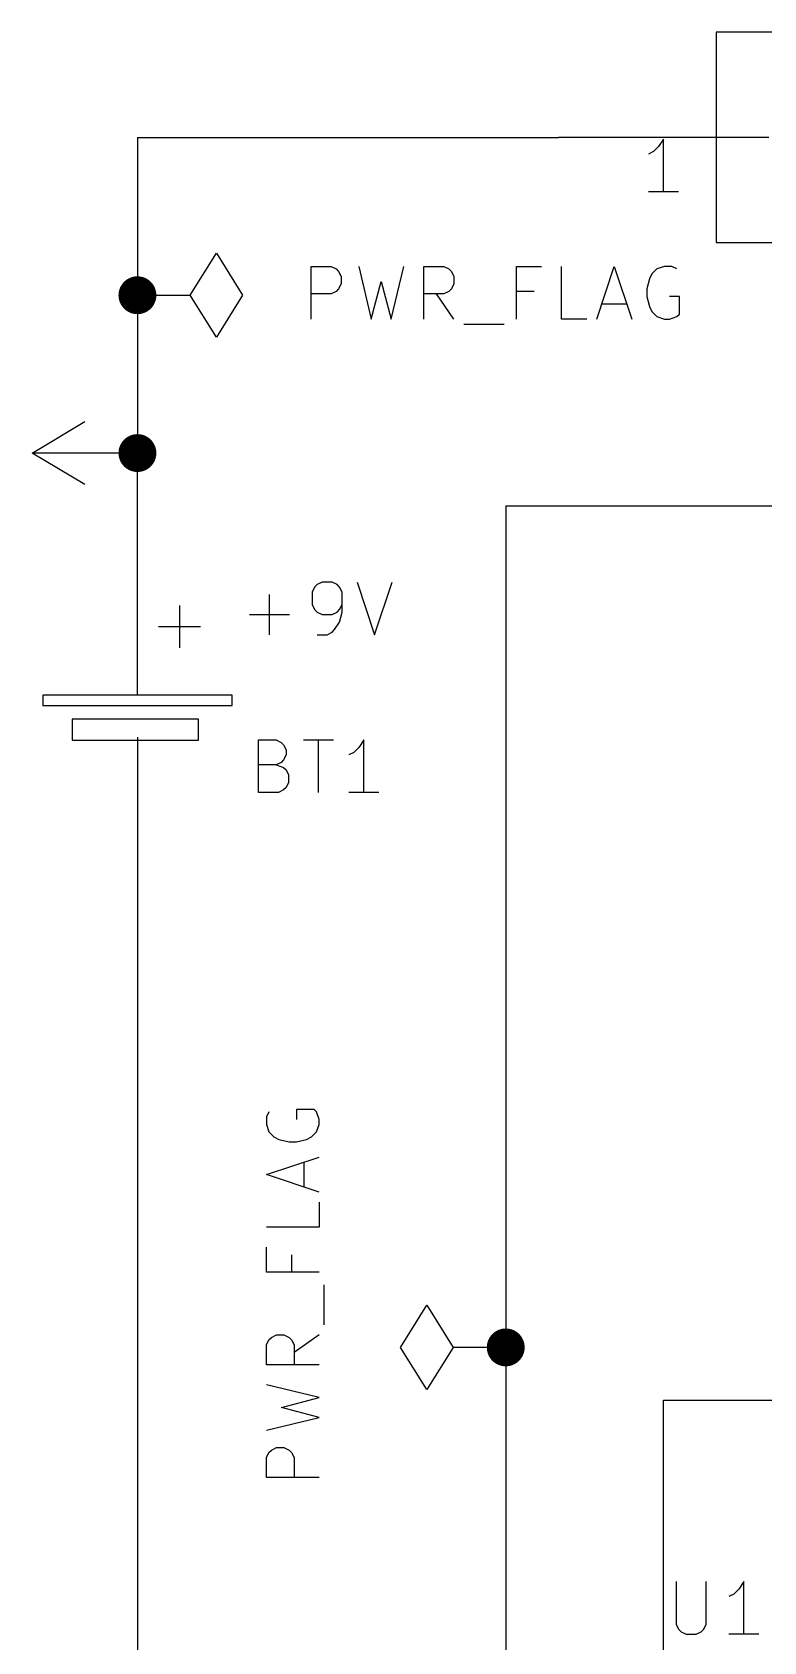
# Model space of a CAD drawing. Extents: x 0.4 to 11.3, y -7.9 to -0.4.
# Drawn here: x 5.2 to 5.895, y -4.63 to -3.1 of the extents above; entities that cross this region are included whole.
import ezdxf

# ---------------------------------------------------------------- set-up
doc = ezdxf.new("R2010")
doc.units = 0
doc.header["$MEASUREMENT"] = 0
for name, color, linetype in [('CYAN2', 4, 'CONTINUOUS'), ('GREEN3', 91, 'CONTINUOUS'), ('LYELLOW', 51, 'CONTINUOUS'), ('RED2', 1, 'CONTINUOUS'), ('RED3', 11, 'CONTINUOUS')]:
    doc.layers.add(name, color=color, linetype=linetype)

msp = doc.modelspace()

# ---------------------------------------------------------------- linework, layer by layer
at = {"layer": 'CYAN2', "linetype": 'CONTINUOUS'}
for p, q in [((5.46503, -3.37261), (5.46503, -3.32261)), ((5.46503, -3.32261), (5.48407, -3.32261)), ((5.48407, -3.32261), (5.48884, -3.32499)), ((5.48884, -3.32499), (5.49122, -3.32737)), ((5.49122, -3.32737), (5.4936, -3.33213)), ((5.4936, -3.33213), (5.4936, -3.33928)), ((5.51026, -3.32261), (5.52217, -3.37261)), ((5.54122, -3.37261), (5.55312, -3.32261)), ((5.57217, -3.37261), (5.57217, -3.32261)), ((5.57217, -3.32261), (5.59122, -3.32261)), ((5.59122, -3.32261), (5.59598, -3.32499)), ((5.59598, -3.32499), (5.59836, -3.32737)), ((5.59836, -3.32737), (5.60074, -3.33213)), ((5.60074, -3.33213), (5.60074, -3.33928)), ((5.66026, -3.37261), (5.66026, -3.32261)), ((5.66026, -3.32261), (5.68407, -3.32261)), ((5.70312, -3.37261), (5.70312, -3.32261)), ((5.73646, -3.37261), (5.75312, -3.32261)), ((5.75312, -3.32261), (5.76979, -3.37261)), ((5.78646, -3.33452), (5.78407, -3.34404)), ((5.78884, -3.32975), (5.78646, -3.33452)), ((5.7936, -3.32499), (5.78884, -3.32975)), ((5.80074, -3.32261), (5.7936, -3.32499)), ((5.80789, -3.32261), (5.80074, -3.32261)), ((5.81265, -3.32499), (5.80789, -3.32261)), ((5.48407, -3.3488), (5.46503, -3.3488)), ((5.48884, -3.34642), (5.48407, -3.3488)), ((5.49122, -3.34404), (5.48884, -3.34642)), ((5.4936, -3.33928), (5.49122, -3.34404)), ((5.52217, -3.37261), (5.53169, -3.33689)), ((5.53169, -3.33689), (5.54122, -3.37261)), ((5.59122, -3.3488), (5.57217, -3.3488)), ((5.60074, -3.37261), (5.58407, -3.3488)), ((5.59598, -3.34642), (5.59122, -3.3488)), ((5.59836, -3.34404), (5.59598, -3.34642)), ((5.60074, -3.33928), (5.59836, -3.34404)), ((5.67693, -3.34642), (5.66026, -3.34642)), ((5.78407, -3.34404), (5.78407, -3.35118)), ((5.74122, -3.35832), (5.76503, -3.35832)), ((5.78407, -3.35118), (5.78646, -3.3607)), ((5.78646, -3.3607), (5.78884, -3.36546)), ((5.78884, -3.36546), (5.7936, -3.37023)), ((5.81503, -3.35118), (5.8055, -3.35118)), ((5.81503, -3.36785), (5.81503, -3.35118)), ((5.61026, -3.37737), (5.64836, -3.37737)), ((5.72693, -3.37261), (5.70312, -3.37261)), ((5.7936, -3.37023), (5.80074, -3.37261)), ((5.80074, -3.37261), (5.8055, -3.37261)), ((5.8055, -3.37261), (5.81265, -3.37023)), ((5.81265, -3.37023), (5.81503, -3.36785)), ((5.47068, -3.625), (5.4683, -3.62738)), ((5.47544, -3.62262), (5.47068, -3.625)), ((5.48496, -3.62262), (5.47544, -3.62262)), ((5.48973, -3.625), (5.48496, -3.62262)), ((5.49211, -3.62738), (5.48973, -3.625)), ((5.50878, -3.62262), (5.52544, -3.67262)), ((5.52544, -3.67262), (5.54211, -3.62262)), ((5.42544, -3.67262), (5.42544, -3.63452)), ((5.4683, -3.62738), (5.46592, -3.63214)), ((5.46592, -3.63214), (5.46592, -3.64405)), ((5.49449, -3.63214), (5.49211, -3.62738)), ((5.49449, -3.65119), (5.49449, -3.63214)), ((5.40639, -3.65357), (5.44449, -3.65357)), ((5.46592, -3.64405), (5.4683, -3.64881)), ((5.4683, -3.64881), (5.47068, -3.65119)), ((5.47068, -3.65119), (5.47544, -3.65357)), ((5.47544, -3.65357), (5.48496, -3.65357)), ((5.48496, -3.65357), (5.48973, -3.65119)), ((5.48973, -3.65119), (5.49211, -3.64881)), ((5.49211, -3.64881), (5.49449, -3.64405)), ((5.49211, -3.66071), (5.49449, -3.65119)), ((5.4802, -3.67262), (5.48496, -3.67024)), ((5.48496, -3.67024), (5.48735, -3.66785)), ((5.48735, -3.66785), (5.49211, -3.66071)), ((5.47068, -3.67262), (5.4802, -3.67262)), ((5.41503, -3.82261), (5.41503, -3.77261)), ((5.41503, -3.77261), (5.43169, -3.77261)), ((5.43169, -3.77261), (5.43645, -3.775)), ((5.43645, -3.775), (5.43883, -3.77737)), ((5.43883, -3.77737), (5.44122, -3.78214)), ((5.45788, -3.77261), (5.48645, -3.77261)), ((5.47217, -3.82261), (5.47217, -3.77261)), ((5.51503, -3.77261), (5.51026, -3.77976)), ((5.51503, -3.82261), (5.51503, -3.77261)), ((5.43883, -3.79166), (5.43645, -3.79404)), ((5.44122, -3.7869), (5.43883, -3.79166)), ((5.44122, -3.78214), (5.44122, -3.7869)), ((5.5055, -3.78452), (5.50074, -3.7869)), ((5.51026, -3.77976), (5.5055, -3.78452)), ((5.43169, -3.79642), (5.41503, -3.79642)), ((5.43645, -3.79404), (5.43169, -3.79642)), ((5.43169, -3.79642), (5.43883, -3.7988)), ((5.43883, -3.7988), (5.44122, -3.80119)), ((5.44122, -3.80119), (5.4436, -3.80594)), ((5.4436, -3.80594), (5.4436, -3.81309)), ((5.43407, -3.82261), (5.41503, -3.82261)), ((5.43883, -3.82023), (5.43407, -3.82261)), ((5.44122, -3.81785), (5.43883, -3.82023)), ((5.4436, -3.81309), (5.44122, -3.81785)), ((5.52931, -3.82261), (5.50074, -3.82261)), ((5.425, -4.12619), (5.42261, -4.13094)), ((5.46785, -4.1238), (5.45119, -4.1238)), ((5.45119, -4.1238), (5.45119, -4.13333)), ((5.47023, -4.12619), (5.46785, -4.1238)), ((5.47261, -4.13333), (5.47023, -4.12619)), ((5.42261, -4.13094), (5.42261, -4.13809)), ((5.42261, -4.13809), (5.425, -4.14523)), ((5.425, -4.14523), (5.42976, -4.15)), ((5.46547, -4.15), (5.47023, -4.14523)), ((5.47023, -4.14523), (5.47261, -4.13809)), ((5.47261, -4.13809), (5.47261, -4.13333)), ((5.42976, -4.15), (5.43452, -4.15237)), ((5.43452, -4.15237), (5.44404, -4.15476)), ((5.44404, -4.15476), (5.45119, -4.15476)), ((5.45119, -4.15476), (5.46071, -4.15237)), ((5.46071, -4.15237), (5.46547, -4.15)), ((5.42261, -4.18571), (5.47261, -4.16904)), ((5.45833, -4.19761), (5.45833, -4.1738)), ((5.47261, -4.20237), (5.42261, -4.18571)), ((5.47261, -4.2119), (5.47261, -4.23571)), ((5.47261, -4.23571), (5.42261, -4.23571)), ((5.42261, -4.27857), (5.42261, -4.25476)), ((5.44642, -4.2619), (5.44642, -4.27857)), ((5.47261, -4.27857), (5.42261, -4.27857)), ((5.47737, -4.32857), (5.47737, -4.29047)), ((5.42261, -4.34761), (5.425, -4.34285)), ((5.425, -4.34285), (5.42737, -4.34047)), ((5.42737, -4.34047), (5.43214, -4.33809)), ((5.43214, -4.33809), (5.43928, -4.33809)), ((5.43928, -4.33809), (5.44404, -4.34047)), ((5.44404, -4.34047), (5.44642, -4.34285)), ((5.44642, -4.34285), (5.4488, -4.34761)), ((5.47261, -4.33809), (5.4488, -4.35476)), ((5.42261, -4.36666), (5.42261, -4.34761)), ((5.4488, -4.34761), (5.4488, -4.36666)), ((5.47261, -4.36666), (5.42261, -4.36666)), ((5.47261, -4.39761), (5.42261, -4.38571)), ((5.4369, -4.40714), (5.47261, -4.39761)), ((5.42261, -4.42857), (5.47261, -4.41666)), ((5.47261, -4.41666), (5.4369, -4.40714)), ((5.42261, -4.45476), (5.425, -4.45)), ((5.425, -4.45), (5.42737, -4.44761)), ((5.42737, -4.44761), (5.43214, -4.44523)), ((5.43214, -4.44523), (5.43928, -4.44523)), ((5.43928, -4.44523), (5.44404, -4.44761)), ((5.44404, -4.44761), (5.44642, -4.45)), ((5.44642, -4.45), (5.4488, -4.45476)), ((5.42261, -4.4738), (5.42261, -4.45476)), ((5.4488, -4.45476), (5.4488, -4.4738)), ((5.47261, -4.4738), (5.42261, -4.4738)), ((5.8119, -4.57262), (5.8119, -4.61309)), ((5.84047, -4.61309), (5.84047, -4.57262)), ((5.87619, -4.57262), (5.87143, -4.57976)), ((5.87619, -4.62262), (5.87619, -4.57262)), ((5.86667, -4.58452), (5.8619, -4.5869)), ((5.87143, -4.57976), (5.86667, -4.58452)), ((5.8119, -4.61309), (5.81428, -4.61785)), ((5.81428, -4.61785), (5.81667, -4.62024)), ((5.83571, -4.62024), (5.83809, -4.61785)), ((5.83809, -4.61785), (5.84047, -4.61309)), ((5.81667, -4.62024), (5.82143, -4.62262)), ((5.82143, -4.62262), (5.83095, -4.62262)), ((5.83095, -4.62262), (5.83571, -4.62024)), ((5.89047, -4.62262), (5.8619, -4.62262))]:
    msp.add_line(p, q, dxfattribs=at)
at = {"layer": 'GREEN3', "linetype": 'CONTINUOUS'}
for p, q in [((5.3, -3.2), (5.3, -3.35)), ((5.3, -3.2), (5.7, -3.2)), ((5.3, -3.35), (5.3, -3.5)), ((5.3, -3.6), (5.3, -3.5)), ((5.65, -3.55), (6.05, -3.55)), ((5.65, -3.55), (5.65, -4.35)), ((5.3, -3.9), (5.3, -4.85)), ((5.65, -4.35), (5.65, -4.65)), ((5.8, -4.8), (5.8, -4.4)), ((5.8, -4.4), (7.05, -4.4))]:
    msp.add_line(p, q, dxfattribs=at)
at = {"layer": 'GREEN3', "const_width": 0.018}
for points in [[(5.291, -3.35, 1), (5.309, -3.35, 1)], [(5.291, -3.5, 1), (5.309, -3.5, 1)], [(5.641, -4.35, 1), (5.659, -4.35, 1)]]:
    msp.add_lwpolyline(points, format="xyb", close=True, dxfattribs=at)
at = {"layer": 'LYELLOW', "linetype": 'CONTINUOUS'}
for p, q in [((5.85, -3.1), (5.85, -3.3)), ((6.15, -3.1), (5.85, -3.1)), ((5.85, -3.3), (6.15, -3.3))]:
    msp.add_line(p, q, dxfattribs=at)
at = {"layer": 'RED2', "linetype": 'CONTINUOUS'}
for p, q in [((5.85, -3.1), (5.85, -3.3)), ((6.15, -3.1), (5.85, -3.1)), ((5.85, -3.1), (5.85, -3.3)), ((6.15, -3.1), (5.85, -3.1)), ((5.9, -3.2), (5.7, -3.2)), ((5.85, -3.3), (6.15, -3.3)), ((5.85, -3.3), (6.15, -3.3)), ((5.35, -3.35), (5.375, -3.31)), ((5.375, -3.31), (5.4, -3.35)), ((5.3, -3.35), (5.35, -3.35)), ((5.375, -3.39), (5.35, -3.35)), ((5.4, -3.35), (5.375, -3.39)), ((5.2, -3.5), (5.25, -3.47)), ((5.25, -3.53), (5.2, -3.5)), ((5.3, -3.5), (5.2, -3.5)), ((5.3, -3.7), (5.3, -3.6)), ((5.34, -3.645), (5.34, -3.685)), ((5.32, -3.665), (5.36, -3.665)), ((5.3, -3.73), (5.3, -3.7)), ((5.21, -3.73), (5.21, -3.74)), ((5.39, -3.73), (5.21, -3.73)), ((5.39, -3.74), (5.39, -3.73)), ((5.21, -3.74), (5.39, -3.74)), ((5.238, -3.753), (5.238, -3.773)), ((5.358, -3.753), (5.238, -3.753)), ((5.358, -3.773), (5.358, -3.753)), ((5.238, -3.773), (5.358, -3.773)), ((5.3, -3.77), (5.3, -3.8)), ((5.3, -3.8), (5.3, -3.9)), ((5.55, -4.35), (5.575, -4.31)), ((5.575, -4.31), (5.6, -4.35)), ((5.575, -4.39), (5.55, -4.35)), ((5.6, -4.35), (5.575, -4.39)), ((5.65, -4.35), (5.6, -4.35))]:
    msp.add_line(p, q, dxfattribs=at)
at = {"layer": 'RED3', "linetype": 'CONTINUOUS'}
for p, q in [((5.79524, -3.20876), (5.79047, -3.21352)), ((5.8, -3.20162), (5.79524, -3.20876)), ((5.8, -3.25162), (5.8, -3.20162)), ((5.79047, -3.21352), (5.78571, -3.2159)), ((5.81428, -3.25162), (5.78571, -3.25162))]:
    msp.add_line(p, q, dxfattribs=at)

doc.saveas('drawing.dxf')
